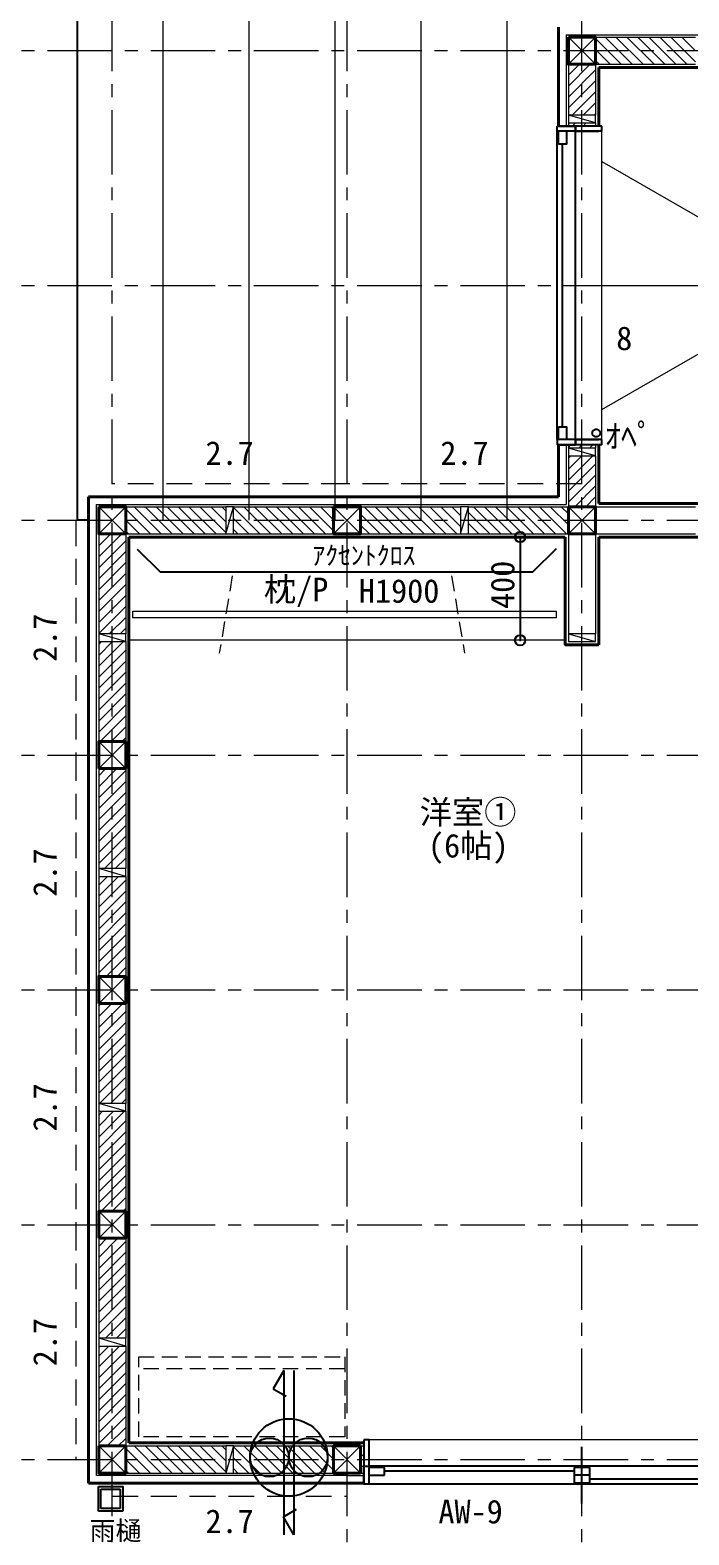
# Model space of a CAD drawing. Units: millimetres at full size, sheet at 1:50. Extents: x -21826 to 54909, y -26252 to 22610.
# Drawn here: x 17698 to 20251, y -4023 to 1808 of the extents above; entities that cross this region are included whole.
import ezdxf
from ezdxf.enums import TextEntityAlignment as Align

# ---------------------------------------------------------------- set-up
doc = ezdxf.new("R2010")
doc.units = ezdxf.units.MM
doc.header["$LTSCALE"] = 50
doc.header["$PDMODE"] = 32
doc.header["$PDSIZE"] = 40
for name, pattern in [('CHAIN1', [8, 5, -1, 1, -1]), ('DASHED1', [1.8, 1.2, -0.6]), ('DASHED2', [3, 2, -1]), ('LONG_DASHED_DOTTED', [15.25, 12, -1.5, 0.25, -1.5])]:
    doc.linetypes.add(name, pattern=pattern)
for name, color, linetype, lineweight in [('3-1_通り芯・通り番号', 7, 'Continuous', 25), ('3-2_柱(黄)', 4, 'Continuous', 9), ('3-3_仕上線(黄)', 3, 'Continuous', 40), ('3-4_下地・間柱(水色)', 4, 'Continuous', 9), ('3-5_サッシ・室内建具', 7, 'Continuous', 25), ('3-6_住宅設備・造作', 4, 'Continuous', 9), ('3-8_ハッチング', 4, 'Continuous', 9), ('3-9_建築設備', 5, 'Continuous', 25), ('3-A_文字', 7, 'Continuous', 25), ('3-B_特記事項', 6, 'Continuous', 25), ('3-F_寸法・方位', 7, 'Continuous', 25), ('C-0', 6, 'Continuous', 25)]:
    doc.layers.add(name, color=color, linetype=linetype, lineweight=lineweight)
doc.styles.add('ＭＳ ゴシック', font='')
doc.styles.get('ＭＳ ゴシック').set_extended_font_data('MS Gothic')

msp = doc.modelspace()

# ---------------------------------------------------------------- linework, layer by layer
at = {"layer": '3-1_通り芯・通り番号', "color": 1, "linetype": 'CHAIN1', "lineweight": 18}
for p, q in [((18016.21, -5551.2), (18016.21, 6242.32)), ((18926.21, -5551.2), (18926.21, 6242.32)), ((19836.21, -5551.2), (19836.21, 6242.32)), ((14565.29, 1728.8), (29797.51, 1728.8)), ((14565.29, 818.8), (29797.51, 818.8)), ((14565.29, -91.2), (29797.51, -91.2)), ((14565.29, -1001.2), (29797.51, -1001.2)), ((14565.29, -1911.2), (29797.51, -1911.2)), ((14565.29, -2821.2), (29797.51, -2821.2)), ((14565.29, -3731.2), (29797.51, -3731.2))]:
    msp.add_line(p, q, dxfattribs=at)
at = {"layer": '3-2_柱(黄)'}
for p, q in [((19888.71, 1781.3), (19783.71, 1676.3)), ((19783.71, 1781.3), (19888.71, 1676.3)), ((18068.71, -38.7), (17963.71, -143.7)), ((17963.71, -38.7), (18068.71, -143.7)), ((18873.71, -38.7), (18978.71, -143.7)), ((18978.71, -38.7), (18873.71, -143.7)), ((19783.71, -38.7), (19888.71, -143.7)), ((19888.71, -38.7), (19783.71, -143.7)), ((17963.71, -1053.7), (18068.71, -948.7)), ((17963.71, -948.7), (18068.71, -1053.7)), ((17963.71, -1963.7), (18068.71, -1858.7)), ((17963.71, -1858.7), (18068.71, -1963.7)), ((17963.71, -2873.7), (18068.71, -2768.7)), ((17963.71, -2768.7), (18068.71, -2873.7)), ((17963.71, -3678.7), (18068.71, -3783.7)), ((18068.71, -3678.7), (17963.71, -3783.7)), ((18873.71, -3783.7), (18978.71, -3678.7)), ((18978.71, -3783.7), (18873.71, -3678.7))]:
    msp.add_line(p, q, dxfattribs=at)
at = {"layer": '3-2_柱(黄)', "color": 3, "lineweight": 40}
for p, q in [((18068.71, -1053.7), (18068.71, -948.7)), ((17963.71, -1053.7), (18068.71, -1053.7)), ((18978.71, -3783.7), (18978.71, -3678.7))]:
    msp.add_line(p, q, dxfattribs=at)
for points in [[(19783.71, 1781.3), (19783.71, 1676.3), (19888.71, 1676.3), (19888.71, 1781.3)], [(17963.71, -38.7), (17963.71, -143.7), (18068.71, -143.7), (18068.71, -38.7)], [(18873.71, -38.7), (18873.71, -143.7), (18978.71, -143.7), (18978.71, -38.7)], [(19783.71, -38.7), (19783.71, -143.7), (19888.71, -143.7), (19888.71, -38.7)], [(17963.71, -1963.7), (18068.71, -1963.7), (18068.71, -1858.7), (17963.71, -1858.7)], [(17963.71, -2873.7), (18068.71, -2873.7), (18068.71, -2768.7), (17963.71, -2768.7)], [(17963.71, -3678.7), (17963.71, -3783.7), (18068.71, -3783.7), (18068.71, -3678.7)]]:
    msp.add_lwpolyline(points, close=True, dxfattribs=at)
for points in [[(18068.71, -948.7), (17963.71, -948.7), (17963.71, -1053.7)], [(18978.71, -3678.7), (18873.71, -3678.7), (18873.71, -3783.7), (18978.71, -3783.7)]]:
    msp.add_lwpolyline(points, dxfattribs=at)
at = {"layer": '3-3_仕上線(黄)'}
for p, q in [((19744.71, 1820.3), (19744.71, 1436.3)), ((19901.21, 1663.8), (20746.21, 1663.8)), ((19901.21, 1663.8), (19901.21, 1436.3)), ((19744.71, 201.3), (19744.71, 0.3)), ((19901.21, 201.3), (19901.21, -26.2)), ((17924.71, -1001.2), (17924.71, 0.3)), ((17924.71, 0.3), (18926.21, 0.3)), ((18926.21, 0.3), (19744.71, 0.3)), ((19901.21, -26.2), (20811.21, -26.2)), ((18081.21, -1001.2), (18081.21, -156.2)), ((18081.21, -156.2), (18926.21, -156.2)), ((18926.21, -156.2), (19771.21, -156.2)), ((19901.21, -156.2), (20681.21, -156.2)), ((19901.21, -156.2), (19901.21, -573.7)), ((17924.71, -1911.2), (17924.71, -1001.2)), ((18081.21, -1911.2), (18081.21, -1001.2)), ((17924.71, -2821.2), (17924.71, -1911.2)), ((18081.21, -2821.2), (18081.21, -1911.2)), ((17924.71, -3822.7), (17924.71, -2821.2)), ((18081.21, -3666.2), (18081.21, -2821.2)), ((18926.21, -3666.2), (18081.21, -3666.2)), ((18991.21, -3666.2), (18926.21, -3666.2)), ((18926.21, -3822.7), (17924.71, -3822.7)), ((18926.21, -3822.7), (18991.21, -3822.7))]:
    msp.add_line(p, q, dxfattribs=at)
at = {"layer": '3-3_仕上線(黄)', "color": 4, "lineweight": 9}
for p, q in [((19913.21, 1299.73), (20681.21, 856.33)), ((19913.21, 818.8), (20628.07, 818.8)), ((19913.21, 337.87), (20681.21, 781.27))]:
    msp.add_line(p, q, dxfattribs=at)
at = {"layer": '3-3_仕上線(黄)'}
msp.add_lwpolyline([(19771.21, -156.2), (19771.21, -573.7), (19901.21, -573.7)], dxfattribs=at)
at = {"layer": '3-4_下地・間柱(水色)'}
for p, q in [((19774.71, 1790.3), (20746.21, 1790.3)), ((19774.71, 1790.3), (19774.71, 1436.3)), ((19888.71, 1781.3), (20276.21, 1781.3)), ((19783.71, 1676.3), (19783.71, 1478.8)), ((19888.71, 1676.3), (20276.21, 1676.3)), ((19888.71, 1676.3), (19888.71, 1478.8)), ((19783.71, 1478.8), (19783.71, 1448.8)), ((19888.71, 1478.8), (19783.71, 1478.8)), ((19888.71, 1448.8), (19783.71, 1478.8)), ((19888.71, 1448.8), (19888.71, 1478.8)), ((19783.71, 1448.8), (19783.71, 1436.3)), ((19783.71, 1448.8), (19888.71, 1448.8)), ((19888.71, 1448.8), (19888.71, 1436.3)), ((19774.71, 201.3), (19774.71, -29.7)), ((19783.71, 201.3), (19783.71, 188.8)), ((19783.71, 188.8), (19783.71, 158.8)), ((19888.71, 188.8), (19783.71, 188.8)), ((19888.71, 158.8), (19783.71, 188.8)), ((19888.71, 201.3), (19888.71, 188.8)), ((19888.71, 158.8), (19888.71, 188.8)), ((19783.71, 158.8), (19783.71, -38.7)), ((19783.71, 158.8), (19888.71, 158.8)), ((19888.71, 158.8), (19888.71, -38.7)), ((17954.71, -1001.2), (17954.71, -29.7)), ((17954.71, -29.7), (18926.21, -29.7)), ((18068.71, -38.7), (18456.21, -38.7)), ((18486.21, -38.7), (18456.21, -38.7)), ((18456.21, -38.7), (18456.21, -143.7)), ((18456.21, -143.7), (18486.21, -38.7)), ((18486.21, -38.7), (18873.71, -38.7)), ((18486.21, -143.7), (18486.21, -38.7)), ((18926.21, -29.7), (19774.71, -29.7)), ((18978.71, -38.7), (19366.21, -38.7)), ((19396.21, -38.7), (19366.21, -38.7)), ((19396.21, -38.7), (19783.71, -38.7)), ((19396.21, -143.7), (19396.21, -38.7)), ((19888.71, -38.7), (20276.21, -38.7)), ((17963.71, -143.7), (17963.71, -531.2)), ((18068.71, -143.7), (18068.71, -531.2)), ((18068.71, -143.7), (18456.21, -143.7)), ((18456.21, -143.7), (18486.21, -143.7)), ((18486.21, -143.7), (18873.71, -143.7)), ((18978.71, -143.7), (19366.21, -143.7)), ((19366.21, -143.7), (19396.21, -143.7)), ((19396.21, -143.7), (19783.71, -143.7)), ((19783.71, -143.7), (19783.71, -531.2)), ((19888.71, -143.7), (20276.21, -143.7)), ((19888.71, -143.7), (19888.71, -531.2)), ((17963.71, -531.2), (17963.71, -561.2)), ((18068.71, -561.2), (17963.71, -531.2)), ((18068.71, -531.2), (17963.71, -531.2)), ((17963.71, -561.2), (17963.71, -948.7)), ((17963.71, -561.2), (18068.71, -561.2)), ((18068.71, -561.2), (18068.71, -531.2)), ((18068.71, -561.2), (18068.71, -948.7)), ((19783.71, -531.2), (19888.71, -561.2)), ((19783.71, -561.2), (19888.71, -561.2)), ((19888.71, -561.2), (19888.71, -531.2)), ((17954.71, -1911.2), (17954.71, -1001.2)), ((17963.71, -1053.7), (17963.71, -1441.2)), ((18068.71, -1053.7), (18068.71, -1441.2)), ((17963.71, -1441.2), (17963.71, -1471.2)), ((18068.71, -1441.2), (17963.71, -1441.2)), ((18068.71, -1471.2), (17963.71, -1441.2)), ((18068.71, -1471.2), (18068.71, -1441.2)), ((17963.71, -1471.2), (17963.71, -1858.7)), ((17963.71, -1471.2), (18068.71, -1471.2)), ((18068.71, -1471.2), (18068.71, -1858.7)), ((17954.71, -2821.2), (17954.71, -1911.2)), ((17963.71, -1963.7), (17963.71, -2351.2)), ((18068.71, -1963.7), (18068.71, -2351.2)), ((17963.71, -2351.2), (17963.71, -2381.2)), ((18068.71, -2351.2), (17963.71, -2351.2)), ((18068.71, -2381.2), (17963.71, -2351.2)), ((17963.71, -2381.2), (17963.71, -2768.7)), ((17963.71, -2381.2), (18068.71, -2381.2)), ((18068.71, -2381.2), (18068.71, -2351.2)), ((18068.71, -2381.2), (18068.71, -2768.7)), ((17954.71, -3792.7), (17954.71, -2821.2)), ((17963.71, -2873.7), (17963.71, -3261.2)), ((18068.71, -2873.7), (18068.71, -3261.2)), ((17963.71, -3261.2), (17963.71, -3291.2)), ((18068.71, -3261.2), (17963.71, -3261.2)), ((18068.71, -3291.2), (17963.71, -3261.2)), ((18068.71, -3291.2), (18068.71, -3261.2)), ((17963.71, -3291.2), (17963.71, -3678.7)), ((17963.71, -3291.2), (18068.71, -3291.2)), ((18068.71, -3291.2), (18068.71, -3678.7)), ((18068.71, -3678.7), (18456.21, -3678.7)), ((18486.21, -3678.7), (18456.21, -3783.7)), ((18456.21, -3678.7), (18456.21, -3783.7)), ((18486.21, -3678.7), (18873.71, -3678.7)), ((18978.71, -3678.7), (18991.21, -3678.7)), ((18068.71, -3783.7), (18456.21, -3783.7)), ((18456.21, -3783.7), (18486.21, -3783.7)), ((18486.21, -3783.7), (18873.71, -3783.7)), ((18978.71, -3783.7), (18991.21, -3783.7)), ((18926.21, -3792.7), (17954.71, -3792.7)), ((18926.21, -3792.7), (18991.21, -3792.7))]:
    msp.add_line(p, q, dxfattribs=at)
for points in [[(19366.21, -38.7), (19366.21, -143.7), (19396.21, -38.7)], [(19888.71, -531.2), (19783.71, -531.2), (19783.71, -561.2)], [(18486.21, -3783.7), (18486.21, -3678.7), (18456.21, -3678.7)]]:
    msp.add_lwpolyline(points, dxfattribs=at)
at = {"layer": '3-5_サッシ・室内建具'}
for p, q in [((19740.71, 1416.3), (19740.71, 1436.3)), ((19913.21, 1436.3), (19740.71, 1436.3)), ((19913.21, 1416.3), (19740.71, 1416.3)), ((19740.71, 221.3), (19740.71, 1416.3)), ((19744.71, 1436.3), (19753.71, 1436.3)), ((19744.71, 1436.3), (19810.71, 1436.3)), ((19745.71, 1366.3), (19745.71, 1416.3)), ((19810.71, 1416.3), (19810.71, 1436.3)), ((19810.71, 1436.3), (19810.71, 1416.3)), ((19810.71, 221.3), (19810.71, 1416.3)), ((19810.71, 1416.3), (19901.21, 1416.3)), ((19913.21, 1416.3), (19913.21, 1436.3)), ((19760.71, 271.3), (19760.71, 1366.3)), ((19745.71, 221.3), (19745.71, 271.3)), ((19740.71, 221.3), (19740.71, 201.3)), ((19913.21, 221.3), (19740.71, 221.3)), ((19913.21, 201.3), (19740.71, 201.3)), ((19744.71, 201.3), (19753.71, 201.3)), ((19810.71, 221.3), (19810.71, 201.3)), ((19810.71, 221.3), (19901.21, 221.3)), ((19913.21, 201.3), (19913.21, 221.3)), ((19011.21, -3654.2), (18991.21, -3654.2)), ((18991.21, -3654.2), (18991.21, -3826.7)), ((19011.21, -3826.7), (19011.21, -3654.2)), ((19011.21, -3756.7), (19011.21, -3666.2)), ((19836.21, -3901.7), (19836.21, -3681.7)), ((18991.21, -3756.7), (19011.21, -3756.7)), ((18991.21, -3822.7), (18991.21, -3756.7)), ((18991.21, -3756.7), (19011.21, -3756.7)), ((20661.21, -3756.7), (19011.21, -3756.7)), ((19071.21, -3761.7), (19011.21, -3761.7)), ((19071.21, -3791.7), (19071.21, -3761.7)), ((19806.21, -3776.7), (19071.21, -3776.7)), ((19806.21, -3761.7), (19806.21, -3821.7)), ((19866.21, -3761.7), (19806.21, -3761.7)), ((19866.21, -3821.7), (19866.21, -3761.7)), ((18991.21, -3822.7), (18991.21, -3813.7)), ((19011.21, -3826.7), (18991.21, -3826.7)), ((19011.21, -3791.7), (19071.21, -3791.7)), ((20661.21, -3826.7), (19011.21, -3826.7)), ((19866.21, -3791.7), (19806.21, -3791.7)), ((19806.21, -3821.7), (19866.21, -3821.7)), ((20601.21, -3806.7), (19866.21, -3806.7))]:
    msp.add_line(p, q, dxfattribs=at)
at = {"layer": '3-5_サッシ・室内建具', "color": 1, "lineweight": 18}
for p, q in [((19913.21, 201.3), (19913.21, 1436.3)), ((20681.21, -3654.2), (18991.21, -3654.2))]:
    msp.add_line(p, q, dxfattribs=at)
at = {"layer": '3-5_サッシ・室内建具'}
for points in [[(19775.71, 1416.3), (19775.71, 1366.3), (19745.71, 1366.3)], [(19745.71, 271.3), (19775.71, 271.3), (19775.71, 221.3)], [(19744.71, 201.3), (19810.71, 201.3), (19810.71, 221.3)]]:
    msp.add_lwpolyline(points, dxfattribs=at)
at = {"layer": '3-5_サッシ・室内建具', "linetype": 'LONG_DASHED_DOTTED'}
msp.add_circle((19891.42, 246.79), 15, dxfattribs=at)
at = {"layer": '3-6_住宅設備・造作', "linetype": 'DASHED1'}
for p, q in [((18481.19, -306.39), (18431.11, -606.38)), ((19331.19, -306.64), (19381.11, -606.66)), ((18917.04, -3380.15), (18120.04, -3380.15))]:
    msp.add_line(p, q, dxfattribs=at)
at = {"layer": '3-6_住宅設備・造作'}
msp.add_line((19771.27, -556.2), (18081.21, -555.7), dxfattribs=at)
at = {"layer": '3-6_住宅設備・造作', "color": 7, "lineweight": 25}
for p, q in [((17962.58, -3930.93), (17962.58, -3835.93)), ((17972.58, -3845.93), (18047.58, -3845.93)), ((17972.58, -3920.93), (17972.58, -3845.93)), ((18047.58, -3845.93), (18047.58, -3920.93)), ((18057.58, -3930.93), (17962.58, -3930.93)), ((18047.58, -3920.93), (17972.58, -3920.93))]:
    msp.add_line(p, q, dxfattribs=at)
at = {"layer": '3-6_住宅設備・造作'}
msp.add_lwpolyline([(18096.15, -469.28), (18096.15, -443.28), (19736.15, -443.76), (19736.15, -469.76)], close=True, dxfattribs=at)
at = {"layer": '3-6_住宅設備・造作', "linetype": 'DASHED1'}
for points in [[(18917.04, -3643.15), (18119.04, -3643.15), (18119.04, -3333.15)], [(18119.04, -3333.15), (18917.04, -3333.15), (18917.04, -3643.15)]]:
    msp.add_lwpolyline(points, dxfattribs=at)
at = {"layer": '3-6_住宅設備・造作', "color": 7, "lineweight": 25}
msp.add_lwpolyline([(17962.58, -3835.93), (18057.58, -3835.93), (18057.58, -3930.93)], dxfattribs=at)
at = {"layer": '3-8_ハッチング', "color": 2}
for p, q in [((18214.21, -91.2), (18214.21, 4593.8)), ((18547.21, -91.2), (18547.21, 4593.8)), ((18880.21, -91.2), (18880.21, 4593.8)), ((19213.21, -91.2), (19213.21, 4593.8)), ((19546.21, -91.2), (19546.21, 4593.8))]:
    msp.add_line(p, q, dxfattribs=at)
at = {"layer": '3-8_ハッチング'}
for p, q in [((19888.71, 1775.86), (19988.27, 1676.3)), ((19925.7, 1781.3), (20030.7, 1676.3)), ((19968.13, 1781.3), (20073.13, 1676.3)), ((20010.55, 1781.3), (20115.55, 1676.3)), ((20052.98, 1781.3), (20157.98, 1676.3)), ((20095.4, 1781.3), (20200.4, 1676.3)), ((20137.83, 1781.3), (20242.83, 1676.3)), ((20180.26, 1781.3), (20276.21, 1685.35)), ((20222.68, 1781.3), (20276.21, 1727.78)), ((19888.71, 1733.44), (19945.85, 1676.3)), ((19783.71, 1633.88), (19826.14, 1676.3)), ((19783.71, 1591.45), (19868.56, 1676.3)), ((19783.71, 1549.02), (19888.71, 1654.02)), ((19888.71, 1691.01), (19903.42, 1676.3)), ((19888.71, 1676.3), (20276.21, 1676.3)), ((19888.71, 1676.3), (19888.71, 1478.8)), ((19783.71, 1506.6), (19888.71, 1611.6)), ((19798.34, 1478.8), (19888.71, 1569.17)), ((19888.71, 1526.74), (19840.77, 1478.8)), ((19888.71, 1484.32), (19883.19, 1478.8)), ((19810.77, 1448.8), (19798.27, 1436.3)), ((19853.19, 1448.8), (19840.69, 1436.3)), ((19883.12, 1436.3), (19888.71, 1441.89)), ((19888.71, 1448.8), (19888.71, 1436.3)), ((19783.71, 191.38), (19793.63, 201.3)), ((19836.06, 201.3), (19823.56, 188.8)), ((19878.49, 201.3), (19865.99, 188.8)), ((19888.71, 201.3), (19888.71, 188.8)), ((19793.56, 158.8), (19783.71, 148.95)), ((19835.99, 158.8), (19783.71, 106.52)), ((19783.71, 64.1), (19878.41, 158.8)), ((19783.71, 21.67), (19888.71, 126.67)), ((19888.71, 158.8), (19888.71, -38.7)), ((19783.71, -20.75), (19888.71, 84.25)), ((19808.19, -38.7), (19888.71, 41.82)), ((18068.71, -48.47), (18163.94, -143.7)), ((18101.36, -38.7), (18206.36, -143.7)), ((18143.79, -38.7), (18248.79, -143.7)), ((18186.22, -38.7), (18291.22, -143.7)), ((18228.64, -38.7), (18333.64, -143.7)), ((18271.07, -38.7), (18376.07, -143.7)), ((18313.5, -38.7), (18418.5, -143.7)), ((18355.92, -38.7), (18456.21, -138.99)), ((18398.35, -38.7), (18456.21, -96.56)), ((18440.78, -38.7), (18456.21, -54.13)), ((18486.21, -41.71), (18588.2, -143.7)), ((18525.63, -38.7), (18630.63, -143.7)), ((18568.05, -38.7), (18673.05, -143.7)), ((18610.48, -38.7), (18715.48, -143.7)), ((18652.91, -38.7), (18757.91, -143.7)), ((18695.33, -38.7), (18800.33, -143.7)), ((18737.76, -38.7), (18842.76, -143.7)), ((18780.19, -38.7), (18873.71, -132.22)), ((18822.61, -38.7), (18873.71, -89.8)), ((18865.04, -38.7), (18873.71, -47.37)), ((18992.32, -38.7), (19097.32, -143.7)), ((19034.74, -38.7), (19139.74, -143.7)), ((19077.17, -38.7), (19182.17, -143.7)), ((19119.6, -38.7), (19224.6, -143.7)), ((19162.02, -38.7), (19267.02, -143.7)), ((19204.45, -38.7), (19309.45, -143.7)), ((19246.88, -38.7), (19351.88, -143.7)), ((19289.3, -38.7), (19366.21, -115.6)), ((19331.73, -38.7), (19366.21, -73.18)), ((19416.58, -38.7), (19521.58, -143.7)), ((19459.01, -38.7), (19564.01, -143.7)), ((19501.44, -38.7), (19606.44, -143.7)), ((19543.86, -38.7), (19648.86, -143.7)), ((19586.29, -38.7), (19691.29, -143.7)), ((19628.71, -38.7), (19733.71, -143.7)), ((19671.14, -38.7), (19776.14, -143.7)), ((19713.57, -38.7), (19783.71, -108.84)), ((19755.99, -38.7), (19783.71, -66.41)), ((19850.62, -38.7), (19888.71, -0.61)), ((18068.71, -90.9), (18121.51, -143.7)), ((18486.21, -84.13), (18545.78, -143.7)), ((18978.71, -67.52), (19054.89, -143.7)), ((18978.71, -109.94), (19012.47, -143.7)), ((19396.21, -60.75), (19479.16, -143.7)), ((19396.21, -103.18), (19436.73, -143.7)), ((17963.71, -148.03), (17968.04, -143.7)), ((17963.71, -190.46), (18010.47, -143.7)), ((17963.71, -232.89), (18052.9, -143.7)), ((17963.71, -275.31), (18068.71, -170.31)), ((18068.71, -133.32), (18079.08, -143.7)), ((18068.71, -143.7), (18068.71, -531.2)), ((18068.71, -143.7), (18456.21, -143.7)), ((18486.21, -126.56), (18503.35, -143.7)), ((18486.21, -143.7), (18873.71, -143.7)), ((18978.71, -143.7), (19366.21, -143.7)), ((19396.21, -143.7), (19783.71, -143.7)), ((17963.71, -317.74), (18068.71, -212.74)), ((17963.71, -360.17), (18068.71, -255.17)), ((17963.71, -402.59), (18068.71, -297.59)), ((17963.71, -445.02), (18068.71, -340.02)), ((17963.71, -487.44), (18068.71, -382.44)), ((17963.71, -529.87), (18068.71, -424.87)), ((18068.71, -467.3), (18004.81, -531.2)), ((18068.71, -509.72), (18047.24, -531.2)), ((17974.81, -561.2), (17963.71, -572.3)), ((18017.24, -561.2), (17963.71, -614.72)), ((17963.71, -657.15), (18059.66, -561.2)), ((18068.71, -561.2), (18068.71, -948.7)), ((17963.71, -699.58), (18068.71, -594.58)), ((17963.71, -742), (18068.71, -637)), ((17963.71, -784.43), (18068.71, -679.43)), ((17963.71, -826.86), (18068.71, -721.86)), ((17963.71, -869.28), (18068.71, -764.28)), ((17963.71, -911.71), (18068.71, -806.71)), ((17969.15, -948.7), (18068.71, -849.14)), ((18011.57, -948.7), (18068.71, -891.56)), ((18054, -948.7), (18068.71, -933.99)), ((17963.71, -1081.41), (17991.43, -1053.7)), ((17963.71, -1123.84), (18033.85, -1053.7)), ((17963.71, -1166.27), (18068.71, -1061.27)), ((17963.71, -1208.69), (18068.71, -1103.69)), ((18068.71, -1053.7), (18068.71, -1441.2)), ((17963.71, -1251.12), (18068.71, -1146.12)), ((17963.71, -1293.55), (18068.71, -1188.55)), ((17963.71, -1335.97), (18068.71, -1230.97)), ((17963.71, -1378.4), (18068.71, -1273.4)), ((17963.71, -1420.83), (18068.71, -1315.83)), ((17985.76, -1441.2), (18068.71, -1358.25)), ((18068.71, -1400.68), (18028.19, -1441.2)), ((17998.19, -1471.2), (17963.71, -1505.68)), ((17963.71, -1548.1), (18040.62, -1471.2)), ((17963.71, -1590.53), (18068.71, -1485.53)), ((18068.71, -1471.2), (18068.71, -1858.7)), ((17963.71, -1632.96), (18068.71, -1527.96)), ((17963.71, -1675.38), (18068.71, -1570.38)), ((17963.71, -1717.81), (18068.71, -1612.81)), ((17963.71, -1760.24), (18068.71, -1655.24)), ((17963.71, -1802.66), (18068.71, -1697.66)), ((17963.71, -1845.09), (18068.71, -1740.09)), ((17992.53, -1858.7), (18068.71, -1782.52)), ((18034.95, -1858.7), (18068.71, -1824.94)), ((17963.71, -1972.37), (17972.38, -1963.7)), ((17963.71, -2014.8), (18014.81, -1963.7)), ((17963.71, -2057.22), (18057.23, -1963.7)), ((18068.71, -1963.7), (18068.71, -2351.2)), ((17963.71, -2099.65), (18068.71, -1994.65)), ((17963.71, -2142.07), (18068.71, -2037.07)), ((17963.71, -2184.5), (18068.71, -2079.5)), ((17963.71, -2226.93), (18068.71, -2121.93)), ((17963.71, -2269.35), (18068.71, -2164.35)), ((17963.71, -2311.78), (18068.71, -2206.78)), ((17966.72, -2351.2), (18068.71, -2249.21)), ((18068.71, -2291.63), (18009.14, -2351.2)), ((17979.14, -2381.2), (17963.71, -2396.63)), ((18021.57, -2381.2), (17963.71, -2439.06)), ((17963.71, -2481.49), (18064, -2381.2)), ((18068.71, -2334.06), (18051.57, -2351.2)), ((18068.71, -2381.2), (18068.71, -2768.7)), ((17963.71, -2523.91), (18068.71, -2418.91)), ((17963.71, -2566.34), (18068.71, -2461.34)), ((17963.71, -2608.76), (18068.71, -2503.76)), ((17963.71, -2651.19), (18068.71, -2546.19)), ((17963.71, -2693.62), (18068.71, -2588.62)), ((17963.71, -2736.04), (18068.71, -2631.04)), ((17973.48, -2768.7), (18068.71, -2673.47)), ((18015.91, -2768.7), (18068.71, -2715.9)), ((18058.33, -2768.7), (18068.71, -2758.32)), ((17963.71, -2905.75), (17995.76, -2873.7)), ((17963.71, -2948.18), (18038.19, -2873.7)), ((17963.71, -2990.6), (18068.71, -2885.6)), ((18068.71, -2873.7), (18068.71, -3261.2)), ((17963.71, -3033.03), (18068.71, -2928.03)), ((17963.71, -3075.46), (18068.71, -2970.46)), ((17963.71, -3117.88), (18068.71, -3012.88)), ((17963.71, -3160.31), (18068.71, -3055.31)), ((17963.71, -3202.73), (18068.71, -3097.73)), ((17963.71, -3245.16), (18068.71, -3140.16)), ((17990.1, -3261.2), (18068.71, -3182.59)), ((18068.71, -3225.01), (18032.52, -3261.2)), ((18002.52, -3291.2), (17963.71, -3330.01)), ((17963.71, -3372.44), (18044.95, -3291.2)), ((17963.71, -3414.87), (18068.71, -3309.87)), ((18068.71, -3291.2), (18068.71, -3678.7)), ((17963.71, -3457.29), (18068.71, -3352.29)), ((17963.71, -3499.72), (18068.71, -3394.72)), ((17963.71, -3542.15), (18068.71, -3437.15)), ((17963.71, -3584.57), (18068.71, -3479.57)), ((17963.71, -3627), (18068.71, -3522)), ((17963.71, -3669.42), (18068.71, -3564.42)), ((18068.71, -3606.85), (17996.86, -3678.7)), ((18068.71, -3649.28), (18039.29, -3678.7)), ((18068.71, -3678.7), (18456.21, -3678.7)), ((18163.94, -3783.7), (18068.71, -3688.47)), ((18121.51, -3783.7), (18068.71, -3730.9)), ((18206.36, -3783.7), (18101.36, -3678.7)), ((18248.79, -3783.7), (18143.79, -3678.7)), ((18291.22, -3783.7), (18186.22, -3678.7)), ((18333.64, -3783.7), (18228.64, -3678.7)), ((18376.07, -3783.7), (18271.07, -3678.7)), ((18418.5, -3783.7), (18313.5, -3678.7)), ((18456.21, -3778.99), (18355.92, -3678.7)), ((18398.35, -3678.7), (18456.21, -3736.56)), ((18440.77, -3678.7), (18456.21, -3694.13)), ((18486.21, -3678.7), (18873.71, -3678.7)), ((18588.2, -3783.7), (18486.21, -3681.71)), ((18486.21, -3724.13), (18545.77, -3783.7)), ((18630.63, -3783.7), (18525.63, -3678.7)), ((18673.05, -3783.7), (18568.05, -3678.7)), ((18715.48, -3783.7), (18610.48, -3678.7)), ((18757.91, -3783.7), (18652.91, -3678.7)), ((18800.33, -3783.7), (18695.33, -3678.7)), ((18842.76, -3783.7), (18737.76, -3678.7)), ((18873.71, -3772.22), (18780.19, -3678.7)), ((18873.71, -3729.8), (18822.61, -3678.7)), ((18873.71, -3687.37), (18865.04, -3678.7)), ((18978.71, -3678.7), (18991.21, -3678.7)), ((18991.21, -3720.02), (18978.71, -3707.52)), ((18079.08, -3783.7), (18068.71, -3773.32)), ((18486.21, -3766.56), (18503.35, -3783.7)), ((18991.21, -3762.44), (18978.71, -3749.94))]:
    msp.add_line(p, q, dxfattribs=at)
at = {"layer": '3-9_建築設備'}
for p, q in [((18680.52, -3386.73), (18639.97, -3456.96)), ((18680.52, -3386.73), (18680.52, -4022.98)), ((18720.52, -3386.73), (18720.52, -4022.98)), ((18639.97, -3456.96), (18689.91, -3485.8)), ((18679.97, -3952.75), (18729.91, -3923.92)), ((18720.52, -4022.98), (18679.97, -3952.75))]:
    msp.add_line(p, q, dxfattribs=at)
for centre, radius in [((18700.52, -3722.98), 150), ((18625.52, -3722.98), 75), ((18775.52, -3722.98), 75)]:
    msp.add_circle(centre, radius, dxfattribs=at)
at = {"layer": '3-B_特記事項'}
msp.add_line((18112.72, -202.68), (18202.85, -292.8), dxfattribs=at)
msp.add_lwpolyline([(19736.09, -201.49), (19644.78, -292.8), (18202.85, -292.8)], dxfattribs=at)
at = {"layer": '3-F_寸法・方位'}
for p, q in [((17881.21, -91.2), (17881.21, 4593.8)), ((17924.71, -91.2), (17881.21, -91.2)), ((19596.64, -156.2), (19596.64, -556.15))]:
    msp.add_line(p, q, dxfattribs=at)
for p in [(19596.64, -156.2), (19596.64, -556.15)]:
    msp.add_point(p, dxfattribs=at)
at = {"layer": 'C-0', "color": 4, "linetype": 'DASHED2', "lineweight": 9}
for p, q in [((18926.21, 50.3), (18016.21, 50.3)), ((19836.21, 50.3), (18926.21, 50.3)), ((17874.71, -91.2), (17874.71, -1001.2)), ((17874.71, -1001.2), (17874.71, -1911.2)), ((17874.71, -1911.2), (17874.71, -2821.2)), ((17874.71, -2821.2), (17874.71, -3731.2)), ((18016.21, -3872.7), (18926.21, -3872.7))]:
    msp.add_line(p, q, dxfattribs=at)

# ---------------------------------------------------------------- texts
at = {"layer": '3-A_文字', "style": 'ＭＳ ゴシック'}
for s, height, p in [('8', 91.64, (19968.96, 540.95)), ('ｵﾍﾟ', 91.64, (19924.8, 162.23)), ('枕/P', 91.64, (18603.71, -432.44)), ('洋室①', 91.64, (19207.39, -1295.48)), ('(6帖)', 91.64, (19239.89, -1425.48)), ('AW-9', 91.64, (19280.09, -4006.17)), ('雨樋', 73.31, (17928.81, -4065.51))]:
    msp.add_text(s, height=height, dxfattribs=at).set_placement(p, align=Align.BOTTOM_LEFT)
at = {"layer": '3-A_文字', "color": 6, "style": 'ＭＳ ゴシック'}
msp.add_text('ｱｸｾﾝﾄｸﾛｽ', height=73.31, dxfattribs=at).set_placement((18791.21, -285.96), align=Align.BOTTOM_LEFT)
at = {"layer": '3-F_寸法・方位', "style": 'ＭＳ ゴシック'}
msp.add_text('400', height=91.64, rotation=90, dxfattribs=at).set_placement((19601.93, -434.9), align=Align.BOTTOM_LEFT)
msp.add_text('H1900', height=91.64, dxfattribs=at).set_placement((18972.08, -438.32), align=Align.BOTTOM_LEFT)
at = {"layer": 'C-0', "color": 5, "style": 'ＭＳ ゴシック'}
for p in [(18377.46, 96.13), (19287.46, 96.13), (18377.46, -4043.53)]:
    msp.add_text('2.7', height=91.64, dxfattribs=at).set_placement(p, align=Align.BOTTOM_LEFT)
for p in [(17828.88, -639.95), (17828.88, -1549.95), (17828.88, -2459.95), (17828.88, -3369.95)]:
    msp.add_text('2.7', height=91.64, rotation=90, dxfattribs=at).set_placement(p, align=Align.BOTTOM_LEFT)

doc.saveas('drawing.dxf')
